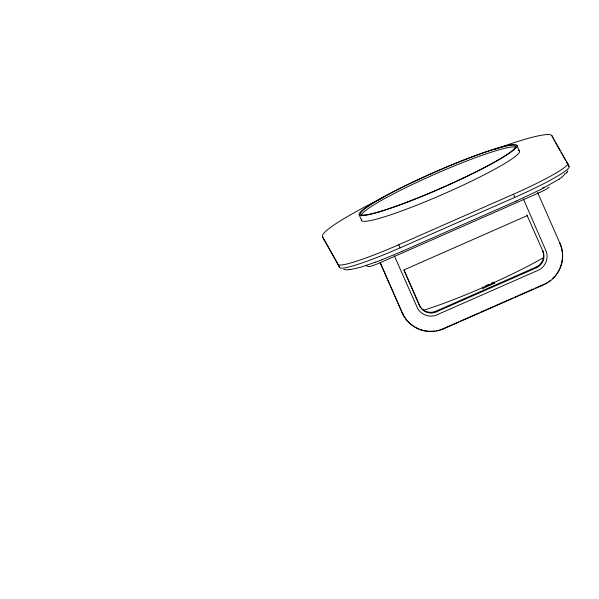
<?xml version="1.0" encoding="UTF-8"?>
<svg xmlns="http://www.w3.org/2000/svg" width="599" height="599" viewBox="0 0 599 599"><rect width="100%" height="100%" fill="white"/><g stroke="black" fill="none" stroke-linecap="round" stroke-linejoin="round"><path stroke-width="0.9" d="M564.61 173.613L564.535 174.474L561.795 177.237M567.859 170.85L565.666 173.86M566.654 172.602L567.096 172.048M559.167 179.108L561.81 177.229M559.181 179.108L541.511 189.134L516.166 201.122M384.049 197.064A125.348 12.669 -23.7 0 0 322.509 236.762L338.24 264.436A62.67 6.334 -23.7 0 0 398.747 244.721L513.463 194.218A62.67 6.334 -23.7 0 0 567.672 163.43L551.941 135.756A125.348 12.669 -23.7 0 0 494.422 149.465M322.509 236.762L339.618 267.573A62.67 6.334 -23.7 0 0 400.125 247.859L514.841 197.356A62.67 6.334 -23.7 0 0 569.05 166.574L567.672 163.43M401.659 251.535L516.375 201.032M527.27 215.625L403.951 269.909L419.614 305.595A12.534 12.467 -29.6 0 0 436.102 311.959L536.479 267.775A12.534 12.467 -29.6 0 0 542.934 251.303L526.88 214.929M485.759 285.738L489.031 284.293M491.494 283.207L493.127 282.488M482.352 287.213L482.981 288.321L494.452 283.267L493.95 282.129M403.936 270.067L419.225 304.906A12.534 12.467 -29.6 0 0 435.705 311.27L536.083 267.079A12.534 12.467 -29.6 0 0 542.544 250.614L542.934 251.303M444.196 328.23L458.654 321.865M460.354 321.116L479.073 312.88M480.772 312.131L513.096 297.898M514.796 297.149L533.514 288.913M535.214 288.164L543.72 284.42A31.335 31.178 -29.6 0 0 547.359 282.526M380.073 262.429L402.288 312.963A31.335 31.178 -29.6 0 0 443.5 328.881L543.877 284.697A31.335 31.178 -29.6 0 0 560.028 243.523L537.588 192.414M401.862 251.445L381.907 259.756M375.76 262.107L381.915 259.756M375.76 262.107L360.059 267.439L350.273 269.587M348.251 269.879L343.729 269.52M348.611 269.528L350.288 269.58M365.929 265.567L368.385 266.518A12.534 1.265 -23.7 0 0 380.485 262.572L538.216 193.133A12.534 1.265 -23.7 0 0 549.058 186.978M553.768 139.687L554.667 141.267M555.565 142.847L560.058 150.761M560.956 152.341L561.855 153.921M562.761 155.5L565.456 160.247M566.355 161.827L569.05 166.574M560.028 243.523L559.87 243.246A31.335 31.178 -29.6 0 1 561.57 263.231M536.083 267.079L536.479 267.775M493.823 282.159L494.452 283.267M435.705 311.27L436.102 311.959M443.5 328.881L443.342 328.604A31.335 31.178 -29.6 0 1 439.494 330.012M419.225 304.906L419.614 305.595M551.941 135.756L552.974 138.114M516.9 145.385L519.408 151.098M523.361 198.92L546.468 251.969A15.634 15.552 -29.6 0 1 539.534 269.655L435.421 315.486A15.634 15.552 -29.6 0 1 417.72 308.65L394.307 255.736M513.463 194.218L514.841 197.356M482.48 287.176L482.981 288.321M398.747 244.721L400.125 247.859M380.23 262.706L402.288 312.963M359.168 214.824L361.676 220.537M338.24 264.436L339.618 267.573M323.887 239.899A125.348 12.669 -23.7 0 1 323.715 239.248M518.524 150.491A86.174 8.708 -23.7 0 1 444.87 193.425A86.174 8.708 -23.7 0 1 361.654 219.548M361.332 214.936A84.609 8.551 -23.7 0 1 438.595 172.572A84.609 8.551 -23.7 0 1 516.218 147.728M561.36 264.024A31.335 31.178 -29.6 0 1 556.86 273.616M555.887 274.934A31.335 31.178 -29.6 0 1 552.577 278.565M550.713 280.175A31.335 31.178 -29.6 0 1 548.736 281.642M437.906 330.431A31.335 31.178 -29.6 0 1 436.304 330.768M434.687 331.015A31.335 31.178 -29.6 0 1 423.298 330.393M422.505 330.191A31.335 31.178 -29.6 0 1 419.397 329.173M418.634 328.866A31.335 31.178 -29.6 0 1 402.131 312.685M544.192 187.21A15.671 1.58 -23.7 0 1 542.552 188.034M542.814 257.997A86.174 8.708 -23.7 0 1 423.134 310.357M403.322 314.033A86.174 8.708 -23.7 0 1 402.416 312.438M395.175 206.67A86.174 8.708 -23.7 0 0 516.922 146.373A86.174 8.708 -23.7 0 0 402.004 187.277A86.174 8.708 -23.7 0 0 395.175 206.67M395.961 206.191A84.609 8.551 -23.7 0 0 515.484 146.987A84.609 8.551 -23.7 0 0 402.663 187.143A84.609 8.551 -23.7 0 0 395.961 206.191"/></g></svg>
